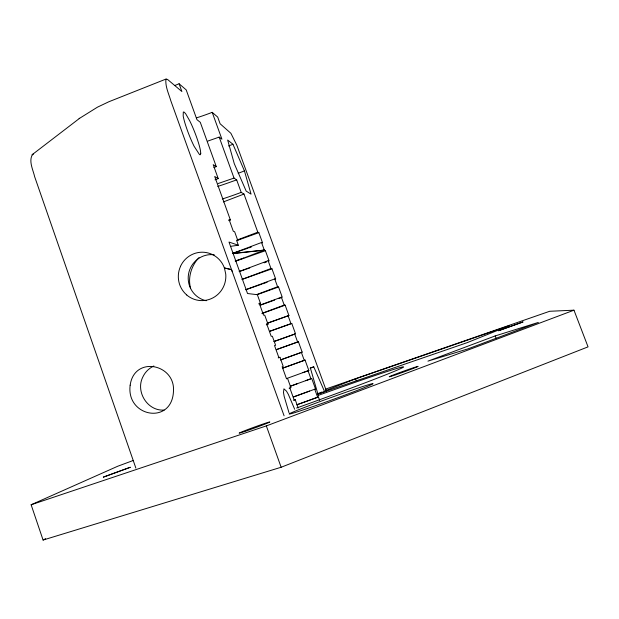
<?xml version="1.0" encoding="UTF-8"?>
<svg xmlns="http://www.w3.org/2000/svg" width="619" height="619" viewBox="0 0 619 619"><rect width="100%" height="100%" fill="white"/><g stroke="black" fill="none" stroke-linecap="round" stroke-linejoin="round"><path stroke-width="0.93" d="M33.542 154.123L32.683 154.286C28.25 160.778 33.101 169.807 34.649 176.701L135.87 468.088M199.001 257.589C191.426 265.559 187.58 277.614 190.613 288.4M174.635 85.584L179.084 83.758L181.893 91.542L167.494 79.402L165.9 79.286C165.211 86.637 168.77 93.755 170.79 100.696L284.09 415.798M31.995 154.82L79.634 118.283L97.462 107.164L108.921 101.725L166.279 78.953M79.147 118.647L79.634 118.283M133.201 460.497L117.788 466.215L31.128 504.764L43.082 540.047L45.62 538.677M290.056 386.341L311.728 378.48L315.512 388.925L314.769 389.328L317.663 397.313L296.741 404.865M317.663 397.313L318.414 396.926L319.683 400.416M215.033 179.843L218.213 178.582L214.708 176.492L230.4 219.985L229.022 219.405L233.286 231.212L234.647 231.769L237.866 240.683L236.551 240.257L238.315 245.232L228.999 242.044L247.53 293.522L257.357 294.698L260.444 303.264L259.253 303.209L263.539 315.11L264.746 315.187L268.004 324.217L266.866 324.317L271.192 336.31L272.352 336.256L275.617 345.309L274.511 345.503L278.844 357.527L279.935 357.287L283.216 366.378L282.171 366.742L286.52 378.813L287.572 378.441L290.86 387.556L289.862 388.059L294.226 400.16L295.224 399.65L298.219 407.967M265.404 250.726L264.298 250.091L235.421 261.272L265.404 250.726L269.126 260.986L268.135 260.676L239.12 271.555L246.192 269.18M213.934 167.563L216.286 166.619L200.285 122.314L196.943 119.653L186.203 89.902L179.084 83.758M317.617 393.723L322.035 391.989M325.571 390.604L355.608 378.805L509.63 325.548L467.283 342.617L317.887 394.055M43.082 540.047L281.142 467.252L588.05 346.864L573.975 310.181L549.695 311.272L325.401 389.173M228.535 145.983L232.953 144.266L244.443 170.906L251.059 194.134L246.184 191.116L234.268 163.64L227.66 140.041L232.953 144.266M238.176 173.32L244.443 170.906M286.628 378.534L308.835 370.502L305.059 360.08L283.394 367.872M223.343 201.933L243.979 194.057L257.806 232.195L258.866 232.674L262.572 242.903L261.543 242.501L232.589 253.419L264.298 250.091L261.543 242.501M228.713 220.635L230.4 219.985M271.973 268.832L270.975 268.514L241.959 279.432L271.973 268.832L275.703 279.115L274.743 278.906L245.666 289.738L261.713 284.191M326.546 391.324L236.86 145.264L230.902 133.309L220.132 123.785L217.702 117.092L212.201 112.341L208.58 113.718A67.231 15.065 -19.9 0 1 196.726 117.796M237.247 239.963L257.806 232.195M260.661 304.858L281.366 297.19L282.287 297.298L278.55 286.984L277.591 286.759L256.916 294.482M275.78 320.278L288.903 315.52L285.15 305.182L284.222 305.066L261.822 313.384M266.302 324.859L268.004 324.217M31.128 504.764L266.34 425.903L573.975 310.181M273.884 341.51L295.526 333.803L291.766 323.435L270.116 331.08M495.192 335.931L427.946 361.132L467.995 348.861L538.352 322.422L495.192 335.931L496.206 338.616M243.979 194.057L241.201 192.377L237.541 193.747A67.61 10.453 -19.9 0 1 225.649 197.902A68.144 10.538 -19.9 0 1 222.267 199.016M258.742 303.898L260.444 303.264M258.866 232.674L237.75 240.234M264.112 262.827L266.619 261.907M267.261 323.157L288.903 315.52M305.678 380.7L310.939 378.766L308.053 370.804M289.143 388.183L290.86 387.556M212.201 112.341L221.935 139.205L219.188 137.101L207.86 141.062M278.55 286.984L257.365 294.605M285.15 305.182L263.044 313.144M278.937 298.52L281.452 297.6M291.766 323.435L269.629 331.413M276.747 349.449L298.404 341.734L302.173 352.126L280.894 359.809M297.979 404.339L318.414 396.926M294.683 334.105L274.271 341.464M298.404 341.734L276.244 349.735M278.225 357.914L279.935 357.287M280.523 359.91L302.173 352.126M305.059 360.08L282.868 368.104M290.412 386.202L297.631 383.579M293.282 396.98L309.593 391.053M241.201 192.377L236.682 179.912L234.036 178.086L218.174 183.526M310.134 368.158L313.756 366.843L324.619 391.672L317.431 394.257M248.621 247.971L251.329 247.004M262.618 283.866L267.137 282.241M268.282 302.374L274.619 300.091M313.756 366.843L310.374 368.065L318.298 395.386M302.923 372.63L308.835 370.502M293.847 396.856L315.512 388.925M293.499 400.269L295.224 399.65M266.774 323.489L274.875 320.603M260.189 305.237L267.385 302.691M247.074 268.886L249.767 267.942M247.724 248.281L232.589 253.419M236.682 179.912L232.992 181.174A67.548 11.181 -19.9 0 1 221.107 185.321A68.075 11.266 -19.9 0 1 217.726 186.427M235.135 260.97L243.785 258.084M231.166 246.254L238.315 245.232M233.224 253.635L264.298 250.091M164.112 410.064C147.554 411.302 135.468 391.796 142.726 377.195A23.135 22.547 85 0 1 153.86 365.999M216.286 166.619L213.191 164.654L218.213 178.582M231.444 269.389L232.202 271.432M234.036 178.086L219.188 137.101M294.683 409.275L288.315 394.326L286.458 391.115L283.928 388.833L283.487 392.446L284.144 396.299L288.98 412.633M355.608 378.805L356.258 380.569M268.135 260.676L270.975 268.514M274.743 278.906L277.591 286.759M281.366 297.19L284.222 305.066M288.013 315.52L290.876 323.412M294.69 333.943L297.561 341.85M301.352 352.327L304.231 360.266M266.34 425.903L281.142 467.252M318.197 395.417A96.757 2.267 -19.9 0 1 402.884 367.477A96.757 2.267 -19.9 0 1 296.563 408.029M206.251 300.741A23.329 22.934 -79.4 0 1 188.555 274A23.329 22.934 -79.4 0 1 214.259 254.811M186.737 294.961A24.187 23.746 -79.3 0 1 180.555 266.302M180.508 266.317A24.218 23.777 -79.3 0 1 217.331 257.744A24.187 23.746 -79.3 0 1 224.411 267.981L225.757 274.147A24.218 23.777 -79.3 0 1 213.006 297.832A24.218 23.777 -79.3 0 1 186.698 294.992M130.16 385.188C125.928 417.082 172.183 425.423 173.475 391.076C175.309 364.003 134.362 355.352 130.16 385.188M200.749 153.288L200.448 154.696L199.573 154.68L194.126 146.301A23.035 3.118 68.6 0 1 183.178 115.9L183.317 111.993L184.269 112.201L185.739 113.857L189.754 120.867A23.035 3.118 68.6 0 1 200.432 150.518L200.749 153.288M522.923 321.988L498.589 330.716L522.923 321.988M130.222 467.299L103.373 477.117L130.222 467.299M231.529 269.629L224.411 267.973L231.529 269.629M307.542 408.447A44.653 1.238 -19.9 0 0 372.886 383.85A44.653 1.238 -19.9 0 0 312.525 404.377A44.653 1.238 -19.9 0 0 307.542 408.447M244.845 431.443A16.311 0.464 -20 0 0 269.598 422.143A16.311 0.464 -20 0 0 248.908 429.122A16.311 0.464 -20 0 0 244.845 431.443M395.889 374.75A15.506 0.418 -19.8 0 0 418.165 366.386A15.506 0.418 -19.8 0 0 396.678 373.706A15.506 0.418 -19.8 0 0 395.889 374.75"/></g></svg>
